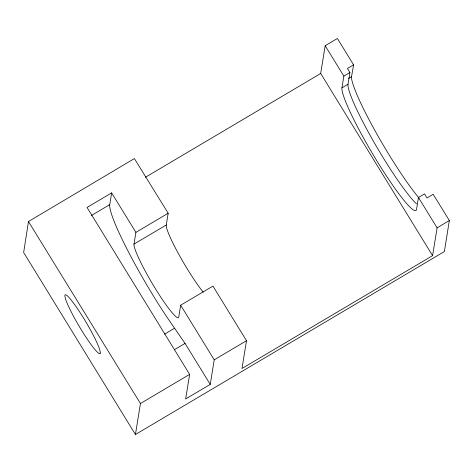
<?xml version="1.0" encoding="UTF-8"?>
<svg xmlns="http://www.w3.org/2000/svg" width="473" height="473" viewBox="0 0 473 473"><rect width="100%" height="100%" fill="white"/><g stroke="black" fill="none" stroke-linecap="round" stroke-linejoin="round"><path stroke-width="0.71" d="M203.201 292.137A43.167 5.037 59.4 0 1 178.699 254.161A43.167 5.037 59.4 0 1 166.271 224.994L168.175 213.24L134.391 158.579L28.469 221.524L23.65 252.505L135.426 434.51L444.384 251.547L449.35 220.513L433.15 194.285L427.001 197.927L424.518 193.9L418.457 197.489L416.565 209.279A71.949 8.402 59.4 0 1 377.182 161.382A71.949 8.402 59.4 0 1 341.949 87.842L343.859 76.129L325.176 45.733L337.409 38.49L353.603 64.866L351.504 76.786A76.987 8.987 59.4 0 0 375.184 131.027A76.987 8.987 59.4 0 0 418.972 197.992M210.243 384.407L185.049 343.41L165.94 315.662A89.935 10.501 59.4 0 1 109.742 204.643L111.646 192.883L87.056 207.452L189.632 374.391L185.647 398.97L210.243 384.407L214.228 359.829L180.668 305.215L212.951 286.1L246.504 340.72L242.005 368.502L432.582 255.639L437.105 227.85L418.457 197.489M180.668 305.215L178.759 316.969A43.167 5.037 59.4 0 1 155.126 288.234A43.167 5.037 59.4 0 1 133.989 244.109L135.899 232.355L111.646 192.883M135.426 434.51L140.44 403.528L28.469 221.524M432.582 255.639L320.682 73.486L325.176 45.733M416.595 203.964A71.949 8.402 59.4 0 1 373.658 141.64A71.949 8.402 59.4 0 1 348.016 84.253L349.925 72.54L347.454 68.508L353.603 64.866M437.105 227.85L449.35 220.513M145.329 177.322L320.682 73.486M91.455 215.475L109.742 204.643M343.859 76.129L349.925 72.54M348.613 78.4L351.687 76.579M341.949 87.842L348.016 84.253M135.899 232.355L168.175 213.24M133.989 244.109L166.271 224.994M164.492 334.186L174.584 328.215M174.33 349.754L185.049 343.41M140.44 403.528L189.632 374.391M214.228 359.829L246.504 340.72M100.311 353.071L99.969 350.511A34.174 3.991 59.4 0 0 81.255 314.427A34.174 3.991 59.4 0 0 64.872 295.389L65.221 297.949A34.174 3.991 59.4 0 0 83.928 334.033A34.174 3.991 59.4 0 0 100.311 353.071"/></g></svg>
